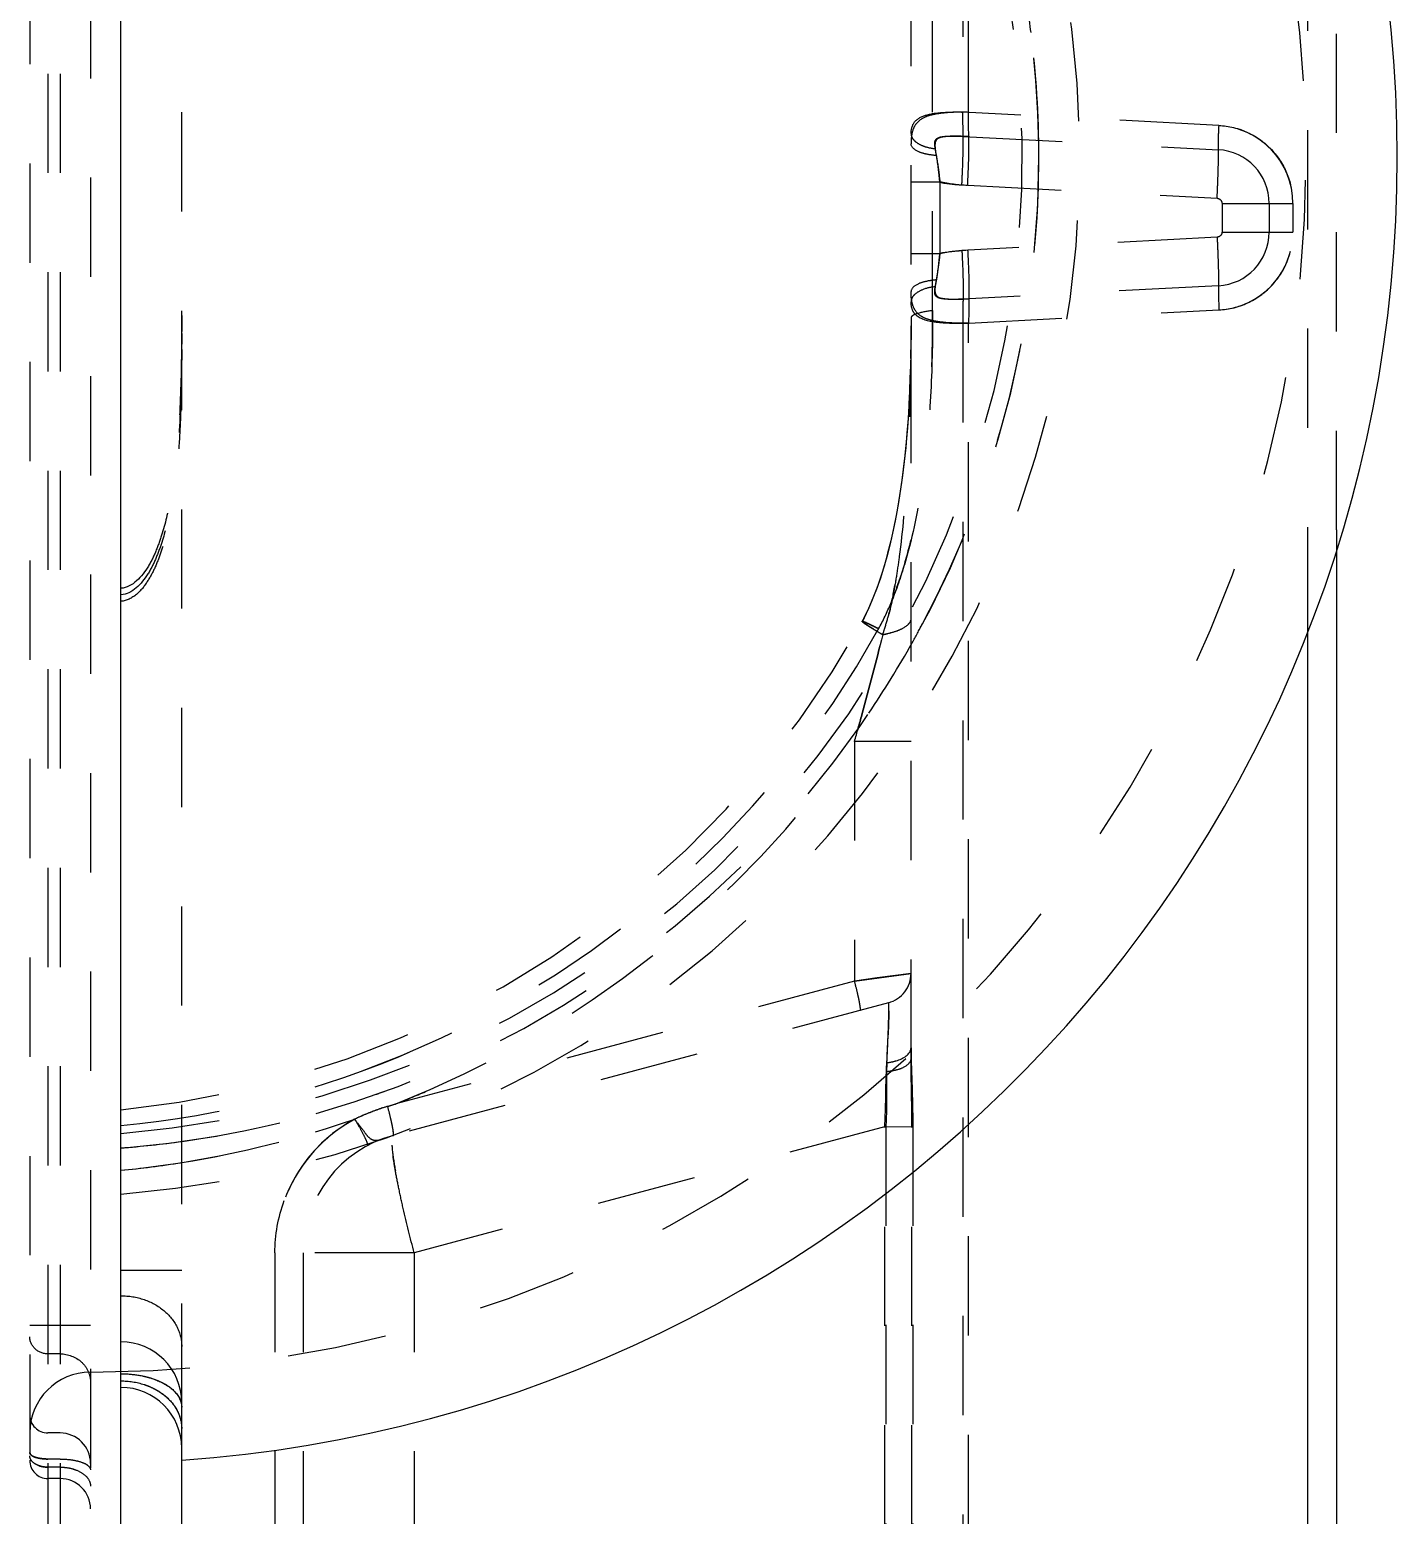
# Model space of a CAD drawing. Header units: millimetres. Extents: x -840 to 1682, y -9216 to -2117.
# Drawn here: x -117.96 to -95.46, y -2510.69 to -2486.24 of the extents above; entities that cross this region are included whole.
import ezdxf

# ---------------------------------------------------------------- set-up
doc = ezdxf.new("R2010")
doc.units = ezdxf.units.MM
doc.header["$LTSCALE"] = 16.335
doc.linetypes.add('HIDDEN', pattern=[0.2, 0.1, -0.1])
doc.layers.get('0').update_dxf_attribs({"linetype": 'CONTINUOUS'})
doc.layers.add('DEFAULT_2', color=8, linetype='HIDDEN')

msp = doc.modelspace()

# ---------------------------------------------------------------- linework, layer by layer
at = {"color": 7, "linetype": 'Continuous'}
for p, q in [((-116.463, -2601.831), (-116.463, -2419.831)), ((-96.463, -2494.47), (-96.463, -2527.192)), ((-96.937, -2525.605), (-96.937, -2496.057)), ((-115.463, -2512.831), (-115.463, -2508.832))]:
    msp.add_line(p, q, dxfattribs=at)
for centre, radius, start, end in [((-116.963, -2488.331), 21.5, 274.0006, 85.9994), ((-116.463, -2508.831), 1, 0, 90)]:
    msp.add_arc(centre, radius, start, end, dxfattribs=at)
at = {"layer": 'DEFAULT_2', "color": 8, "linetype": 'HIDDEN'}
for p, q in [((-117.963, -2419.831), (-117.963, -2601.831)), ((-116.963, -2423.331), (-116.963, -2598.331)), ((-117.663, -2424.888), (-117.663, -2596.775)), ((-117.463, -2424.888), (-117.463, -2596.775)), ((-102.611, -2461.853), (-102.611, -2487.592)), ((-102.516, -2487.597), (-102.516, -2461.848)), ((-103.463, -2503.17), (-103.463, -2462.752)), ((-115.463, -2508.832), (-115.463, -2472.17)), ((-96.937, -2496.057), (-96.937, -2480.605)), ((-96.463, -2494.47), (-96.463, -2482.192)), ((-103.108, -2490.859), (-103.108, -2485.685)), ((-98.397, -2487.813), (-102.611, -2487.592)), ((-102.606, -2487.992), (-98.407, -2488.213)), ((-102.99, -2488.748), (-103.463, -2488.748)), ((-102.99, -2488.748), (-102.99, -2489.914)), ((-102.627, -2488.791), (-98.428, -2489.011)), ((-98.347, -2489.095), (-98.347, -2489.568)), ((-98.347, -2489.095), (-97.181, -2489.095)), ((-97.569, -2489.095), (-97.569, -2489.568)), ((-97.181, -2489.095), (-97.181, -2489.568)), ((-98.347, -2489.568), (-97.181, -2489.568)), ((-98.428, -2489.652), (-102.627, -2489.872)), ((-102.99, -2489.926), (-103.463, -2489.926)), ((-98.407, -2490.45), (-102.606, -2490.67)), ((-102.611, -2491.07), (-98.397, -2490.849)), ((-103.464, -2491.109), (-103.466, -2491.392)), ((-102.611, -2491.07), (-102.611, -2530.592)), ((-102.516, -2530.597), (-102.516, -2491.065)), ((-103.465, -2491.356), (-103.47, -2491.646)), ((-103.469, -2491.601), (-103.476, -2491.897)), ((-103.475, -2491.844), (-103.486, -2492.146)), ((-103.483, -2492.085), (-103.497, -2492.392)), ((-104.266, -2495.972), (-104.269, -2495.973)), ((-104.269, -2495.973), (-104.269, -2495.973)), ((-104.394, -2497.949), (-104.394, -2501.893)), ((-103.463, -2497.949), (-104.394, -2497.949)), ((-104.394, -2501.893), (-103.463, -2501.768)), ((-103.463, -2501.768), (-104.02, -2501.843)), ((-104.394, -2501.893), (-111.939, -2503.914)), ((-104.02, -2501.843), (-104.394, -2501.893)), ((-103.834, -2502.251), (-111.981, -2504.434)), ((-103.878, -2504.287), (-111.638, -2506.366)), ((-103.896, -2504.292), (-103.435, -2504.287)), ((-103.896, -2517.371), (-103.896, -2504.292)), ((-103.878, -2504.287), (-103.878, -2517.376)), ((-103.448, -2517.371), (-103.448, -2504.292)), ((-103.435, -2504.287), (-103.435, -2517.376)), ((-113.929, -2506.366), (-113.929, -2515.297)), ((-111.638, -2506.366), (-113.929, -2506.366)), ((-113.463, -2506.366), (-113.463, -2515.297)), ((-111.638, -2506.366), (-111.638, -2515.297)), ((-115.463, -2506.655), (-116.463, -2506.655)), ((-116.963, -2507.562), (-117.963, -2507.562)), ((-117.463, -2508.029), (-117.663, -2508.029)), ((-117.463, -2509.331), (-117.663, -2509.331)), ((-117.463, -2509.76), (-117.663, -2509.76)), ((-117.463, -2509.894), (-117.663, -2509.894)), ((-117.463, -2510.081), (-117.663, -2510.081))]:
    msp.add_line(p, q, dxfattribs=at)
for points in [[(-103.494, -2492.323), (-103.512, -2492.635), (-103.53, -2492.875), (-103.551, -2493.112), (-103.576, -2493.344), (-103.604, -2493.573), (-103.635, -2493.798), (-103.67, -2494.018), (-103.709, -2494.234), (-103.751, -2494.445), (-103.798, -2494.651), (-103.848, -2494.853), (-103.902, -2495.048), (-103.961, -2495.237), (-104.023, -2495.419), (-104.09, -2495.593), (-104.162, -2495.76), (-104.237, -2495.915), (-104.269, -2495.973)], [(-103.507, -2492.559), (-103.523, -2492.791), (-103.543, -2493.021), (-103.565, -2493.247), (-103.591, -2493.47), (-103.619, -2493.688), (-103.651, -2493.903), (-103.687, -2494.113), (-103.726, -2494.32), (-103.768, -2494.522), (-103.814, -2494.719), (-103.864, -2494.911), (-103.917, -2495.098), (-103.974, -2495.279), (-104.036, -2495.453), (-104.101, -2495.62), (-104.171, -2495.78), (-104.244, -2495.928)]]:
    msp.add_lwpolyline(points, dxfattribs=at)
for centre, radius, start, end in [((-116.963, -2488.331), 20, 270, 90), ((-117.798, -2488.34), 17.111, 274.4724, 10.1223), ((-117.746, -2488.339), 16.112, 274.5666, 10.125), ((-117.77, -2488.334), 16.409, 0.0096, 10.0709), ((-117.74, -2488.332), 16.379, 7.1783, 10.0805), ((-117.754, -2488.332), 16.394, 0.0035, 7.1746), ((-194.785, -2488.8), 92.182, 0.5018, 0.75047), ((-98.464, -2489.095), 1.283, 359.9899, 87.0149), ((-117.709, -2488.342), 16.348, 274.3697, 0.0368), ((-117.736, -2488.331), 16.376, 332.0253, 360), ((-98.453, -2489.095), 0.883, 0.0035, 87.0041), ((-102.496, -2486.11), 2.684, 259.4091, 267.2109), ((-98.453, -2489.568), 0.883, 272.9958, 359.9965), ((-98.464, -2489.568), 1.283, 272.9851, 0.0101), ((-131.341, -2490.917), 28.233, 358.2354, 359.8681), ((-140.392, -2490.86), 37.284, 359.812, 0.001), ((-118.023, -2488.375), 15.713, 275.6961, 331.0809), ((-117.984, -2488.365), 15.981, 289.9887, 331.0657), ((-117.968, -2488.367), 15.967, 330.8707, 331.0477), ((-129.497, -2488.119), 26.813, 342.4751, 342.7181), ((-117.688, -2488.354), 16.322, 330.7534, 332.0178), ((-117.735, -2488.327), 16.377, 326.0019, 330.7512), ((-118.098, -2488.37), 16.72, 291.6169, 325.0499), ((-103.963, -2501.768), 0.5, 285, 0), ((-153.828, -2500.748), 50.029, 356.9816, 357.6735), ((-117.965, -2488.402), 15.94, 275.4066, 293.4214), ((-117.706, -2488.322), 16.366, 277.9128, 289.4269), ((-117.694, -2488.376), 16.311, 289.4484, 289.9436), ((-118.086, -2488.395), 16.693, 291.6071, 293.4191), ((-110.885, -2507.835), 4.057, 107.0436, 111.7746), ((-110.88, -2507.851), 4.074, 107.0404, 109.8964), ((-126.897, -2455.569), 50.607, 287.0329, 287.1928), ((-118.097, -2488.336), 16.752, 275.5965, 289.1059), ((-118.077, -2488.423), 16.663, 279.0306, 289.1137), ((-111.43, -2506.366), 2.499, 118.2868, 180), ((-111.417, -2506.374), 2.514, 121.1468, 159.7785), ((-111.427, -2506.352), 2.49, 118.6666, 121.2217), ((-110.875, -2507.86), 4.084, 111.7671, 115.2476), ((-110.984, -2507.591), 3.794, 112.7301, 115.4212), ((-110.912, -2507.761), 3.978, 109.9007, 112.7435), ((-111.463, -2506.366), 2, 105, 180), ((-117.692, -2488.415), 16.272, 274.329, 277.9073), ((-118.081, -2488.407), 16.68, 275.5663, 279.0349), ((-116.963, -2509.331), 1, 90, 180), ((-116.463, -2509.581), 1, 0, 90), ((-117.663, -2509.031), 0.3, 180, 270), ((-117.463, -2509.831), 0.5, 0, 90), ((-117.663, -2509.781), 0.3, 180, 270), ((-117.463, -2510.581), 0.5, 0, 90)]:
    msp.add_arc(centre, radius, start, end, dxfattribs=at)
for points, knots in [([(-102.516, -2487.597), (-102.649, -2487.593), (-102.841, -2487.596), (-103.081, -2487.627), (-103.228, -2487.668), (-103.346, -2487.738), (-103.424, -2487.843), (-103.459, -2487.974), (-103.463, -2488.067), (-103.463, -2488.117)], [0, 0, 0, 0, 0.317628, 0.457229, 0.577657, 0.680848, 0.777403, 0.881536, 1, 1, 1, 1]), ([(-103.212, -2487.642), (-103.123, -2487.616), (-102.921, -2487.592), (-102.72, -2487.589), (-102.611, -2487.592)], [0, 0, 0, 0, 0.4573, 1, 1, 1, 1]), ([(-102.511, -2487.997), (-102.513, -2487.971), (-102.519, -2487.838), (-102.518, -2487.704), (-102.516, -2487.597)], [0, 0, 0, 0, 0.19938, 1, 1, 1, 1]), ([(-103.463, -2487.947), (-103.463, -2487.88), (-103.427, -2487.726), (-103.283, -2487.663), (-103.212, -2487.642)], [0, 0, 0, 0, 0.474315, 1, 1, 1, 1]), ([(-98.407, -2488.213), (-98.407, -2488.186), (-98.407, -2488.053), (-98.402, -2487.92), (-98.396, -2487.813)], [0, 0, 0, 0, 0.199004, 1, 1, 1, 1]), ([(-98.407, -2488.213), (-98.407, -2488.186), (-98.407, -2488.053), (-98.402, -2487.92), (-98.396, -2487.813)], [0, 0, 0, 0, 0.198155, 1, 1, 1, 1]), ([(-98.397, -2487.813), (-98.236, -2487.822), (-97.914, -2487.9), (-97.511, -2488.19), (-97.243, -2488.607), (-97.182, -2488.933), (-97.181, -2489.095)], [0, 0, 0, 0, 0.249812, 0.499774, 0.749868, 1, 1, 1, 1]), ([(-103.463, -2487.947), (-103.463, -2487.957), (-103.459, -2487.999), (-103.434, -2488.036), (-103.412, -2488.059)], [0, 0, 0, 0, 0.238889, 1, 1, 1, 1]), ([(-103.049, -2488.307), (-103.106, -2488.304), (-103.209, -2488.289), (-103.354, -2488.247), (-103.463, -2488.174), (-103.463, -2488.117)], [0, 0, 0, 0, 0.359793, 0.641028, 1, 1, 1, 1]), ([(-103.412, -2488.059), (-103.403, -2488.068), (-103.361, -2488.106), (-103.309, -2488.132), (-103.269, -2488.148)], [0, 0, 0, 0, 0.227542, 1, 1, 1, 1]), ([(-103.063, -2488.196), (-103.068, -2488.172), (-103.076, -2488.126), (-103.071, -2488.053), (-103.011, -2488.007), (-102.939, -2487.995), (-102.86, -2487.988), (-102.748, -2487.986), (-102.663, -2487.989), (-102.606, -2487.992)], [0, 0, 0, 0, 0.120433, 0.229457, 0.33548, 0.456639, 0.58672, 0.721839, 1, 1, 1, 1]), ([(-102.511, -2487.997), (-102.548, -2487.995), (-102.622, -2487.992), (-102.732, -2487.989), (-102.838, -2487.992), (-102.924, -2487.998), (-102.988, -2488.012), (-103.03, -2488.031), (-103.06, -2488.066), (-103.073, -2488.127), (-103.066, -2488.208), (-103.056, -2488.274), (-103.049, -2488.307)], [0, 0, 0, 0, 0.137615, 0.273249, 0.405231, 0.531614, 0.591315, 0.647424, 0.699591, 0.754604, 0.873323, 1, 1, 1, 1]), ([(-102.627, -2488.791), (-102.623, -2488.715), (-102.611, -2488.45), (-102.603, -2488.183), (-102.606, -2487.992)], [0, 0, 0, 0, 0.283684, 1, 1, 1, 1]), ([(-102.532, -2488.796), (-102.528, -2488.72), (-102.516, -2488.454), (-102.508, -2488.188), (-102.511, -2487.997)], [0, 0, 0, 0, 0.283684, 1, 1, 1, 1]), ([(-103.269, -2488.148), (-103.254, -2488.154), (-103.187, -2488.177), (-103.117, -2488.19), (-103.063, -2488.196)], [0, 0, 0, 0, 0.227752, 1, 1, 1, 1]), ([(-102.99, -2488.748), (-102.994, -2488.7), (-103.013, -2488.515), (-103.037, -2488.331), (-103.063, -2488.196)], [0, 0, 0, 0, 0.260182, 1, 1, 1, 1]), ([(-103.049, -2488.307), (-103.043, -2488.342), (-103.017, -2488.484), (-103, -2488.627), (-102.99, -2488.736)], [0, 0, 0, 0, 0.24273, 1, 1, 1, 1]), ([(-98.428, -2489.011), (-98.424, -2488.935), (-98.412, -2488.669), (-98.403, -2488.402), (-98.407, -2488.213)], [0, 0, 0, 0, 0.287191, 1, 1, 1, 1]), ([(-98.428, -2489.011), (-98.424, -2488.936), (-98.412, -2488.67), (-98.403, -2488.403), (-98.407, -2488.213)], [0, 0, 0, 0, 0.283709, 1, 1, 1, 1]), ([(-98.428, -2489.011), (-98.407, -2489.012), (-98.366, -2489.032), (-98.347, -2489.074), (-98.347, -2489.095)], [0, 0, 0, 0, 0.50597, 1, 1, 1, 1]), ([(-98.347, -2489.568), (-98.347, -2489.588), (-98.366, -2489.63), (-98.407, -2489.651), (-98.428, -2489.652)], [0, 0, 0, 0, 0.494035, 1, 1, 1, 1]), ([(-98.397, -2490.849), (-98.236, -2490.84), (-97.914, -2490.762), (-97.511, -2490.473), (-97.243, -2490.056), (-97.182, -2489.729), (-97.181, -2489.568)], [0, 0, 0, 0, 0.249812, 0.499774, 0.749868, 1, 1, 1, 1]), ([(-98.428, -2489.652), (-98.424, -2489.727), (-98.412, -2489.993), (-98.403, -2490.259), (-98.407, -2490.45)], [0, 0, 0, 0, 0.28371, 1, 1, 1, 1]), ([(-98.428, -2489.652), (-98.424, -2489.728), (-98.412, -2489.994), (-98.403, -2490.26), (-98.407, -2490.45)], [0, 0, 0, 0, 0.28719, 1, 1, 1, 1]), ([(-103.063, -2490.467), (-103.055, -2490.424), (-103.02, -2490.241), (-103.002, -2490.056), (-102.99, -2489.914)], [0, 0, 0, 0, 0.236552, 1, 1, 1, 1]), ([(-102.99, -2489.926), (-102.993, -2489.963), (-103.009, -2490.107), (-103.03, -2490.25), (-103.049, -2490.355)], [0, 0, 0, 0, 0.255411, 1, 1, 1, 1]), ([(-102.627, -2489.872), (-102.623, -2489.947), (-102.611, -2490.213), (-102.603, -2490.479), (-102.606, -2490.67)], [0, 0, 0, 0, 0.283689, 1, 1, 1, 1]), ([(-102.532, -2489.867), (-102.528, -2489.942), (-102.516, -2490.208), (-102.508, -2490.475), (-102.511, -2490.665)], [0, 0, 0, 0, 0.283684, 1, 1, 1, 1]), ([(-103.049, -2490.355), (-103.103, -2490.359), (-103.207, -2490.375), (-103.352, -2490.414), (-103.463, -2490.489), (-103.463, -2490.546)], [0, 0, 0, 0, 0.342454, 0.646561, 1, 1, 1, 1]), ([(-102.516, -2491.065), (-102.649, -2491.069), (-102.841, -2491.067), (-103.081, -2491.035), (-103.229, -2490.994), (-103.347, -2490.925), (-103.424, -2490.82), (-103.459, -2490.689), (-103.463, -2490.595), (-103.463, -2490.546)], [0, 0, 0, 0, 0.317892, 0.457441, 0.577906, 0.68094, 0.777467, 0.881354, 1, 1, 1, 1]), ([(-103.063, -2490.467), (-103.136, -2490.474), (-103.261, -2490.501), (-103.375, -2490.565), (-103.412, -2490.604)], [0, 0, 0, 0, 0.577291, 1, 1, 1, 1]), ([(-102.606, -2490.67), (-102.663, -2490.674), (-102.748, -2490.677), (-102.86, -2490.675), (-102.939, -2490.668), (-103.011, -2490.656), (-103.072, -2490.611), (-103.076, -2490.537), (-103.07, -2490.491), (-103.063, -2490.467)], [0, 0, 0, 0, 0.277982, 0.412908, 0.542881, 0.664003, 0.77004, 0.87966, 1, 1, 1, 1]), ([(-103.049, -2490.355), (-103.056, -2490.389), (-103.066, -2490.454), (-103.075, -2490.536), (-103.059, -2490.596), (-103.02, -2490.645), (-102.937, -2490.662), (-102.838, -2490.671), (-102.732, -2490.673), (-102.622, -2490.671), (-102.548, -2490.667), (-102.511, -2490.665)], [0, 0, 0, 0, 0.126731, 0.245689, 0.30054, 0.353182, 0.468168, 0.594435, 0.726595, 0.862281, 1, 1, 1, 1]), ([(-98.407, -2490.45), (-98.407, -2490.476), (-98.407, -2490.61), (-98.402, -2490.743), (-98.396, -2490.849)], [0, 0, 0, 0, 0.198159, 1, 1, 1, 1]), ([(-98.407, -2490.45), (-98.407, -2490.477), (-98.407, -2490.61), (-98.402, -2490.743), (-98.396, -2490.849)], [0, 0, 0, 0, 0.199002, 1, 1, 1, 1]), ([(-103.412, -2490.604), (-103.42, -2490.612), (-103.447, -2490.643), (-103.463, -2490.685), (-103.463, -2490.716)], [0, 0, 0, 0, 0.269695, 1, 1, 1, 1]), ([(-103.407, -2490.905), (-103.417, -2490.892), (-103.453, -2490.835), (-103.463, -2490.766), (-103.463, -2490.716)], [0, 0, 0, 0, 0.239824, 1, 1, 1, 1]), ([(-102.606, -2490.67), (-102.608, -2490.697), (-102.614, -2490.83), (-102.613, -2490.963), (-102.611, -2491.07)], [0, 0, 0, 0, 0.199377, 1, 1, 1, 1]), ([(-102.511, -2490.665), (-102.512, -2490.692), (-102.514, -2490.825), (-102.515, -2490.958), (-102.516, -2491.065)], [0, 0, 0, 0, 0.198999, 1, 1, 1, 1]), ([(-115.463, -2490.942), (-115.463, -2491.346), (-115.471, -2492.151), (-115.527, -2493.154), (-115.637, -2493.944), (-115.745, -2494.427), (-115.877, -2494.803), (-116.038, -2495.147), (-116.27, -2495.416), (-116.463, -2495.43)], [0, 0, 0, 0, 0.253969, 0.505497, 0.630259, 0.754379, 0.816329, 0.878326, 1, 1, 1, 1]), ([(-103.108, -2490.859), (-103.108, -2491.303), (-103.123, -2492.189), (-103.235, -2493.516), (-103.437, -2494.614), (-103.704, -2495.475), (-103.885, -2495.895), (-103.997, -2496.096)], [0, 0, 0, 0, 0.248214, 0.495879, 0.744874, 0.871116, 1, 1, 1, 1]), ([(-103.463, -2490.977), (-103.463, -2491.415), (-103.47, -2492.29), (-103.523, -2493.602), (-103.61, -2494.584), (-103.704, -2495.234), (-103.758, -2495.558), (-103.83, -2495.879), (-103.895, -2496.088), (-103.928, -2496.192)], [0, 0, 0, 0, 0.249945, 0.499804, 0.749789, 0.812347, 0.874937, 0.937514, 1, 1, 1, 1]), ([(-103.108, -2490.859), (-103.193, -2490.871), (-103.309, -2490.89), (-103.425, -2490.93), (-103.463, -2490.962), (-103.463, -2490.977)], [0, 0, 0, 0, 0.671064, 0.884602, 1, 1, 1, 1]), ([(-102.611, -2491.07), (-102.697, -2491.073), (-102.864, -2491.071), (-103.133, -2491.049), (-103.339, -2490.993), (-103.407, -2490.905)], [0, 0, 0, 0, 0.314534, 0.597416, 1, 1, 1, 1]), ([(-115.463, -2491.236), (-115.463, -2491.625), (-115.472, -2492.399), (-115.532, -2493.363), (-115.645, -2494.121), (-115.754, -2494.585), (-115.886, -2494.944), (-116.047, -2495.274), (-116.277, -2495.525), (-116.463, -2495.538)], [0, 0, 0, 0, 0.253843, 0.505201, 0.629895, 0.753983, 0.815944, 0.877983, 1, 1, 1, 1]), ([(-115.463, -2491.502), (-115.463, -2491.878), (-115.47, -2492.44), (-115.511, -2493.186), (-115.565, -2493.74), (-115.651, -2494.287), (-115.763, -2494.734), (-115.893, -2495.078), (-116.022, -2495.324), (-116.193, -2495.544), (-116.37, -2495.638), (-116.463, -2495.644)], [0, 0, 0, 0, 0.252911, 0.378471, 0.503369, 0.627606, 0.751274, 0.813051, 0.874937, 0.937224, 1, 1, 1, 1]), ([(-103.928, -2496.192), (-103.863, -2496.179), (-103.744, -2496.149), (-103.58, -2496.086), (-103.464, -2495.995), (-103.463, -2495.93)], [0, 0, 0, 0, 0.360297, 0.650205, 1, 1, 1, 1]), ([(-103.928, -2496.193), (-103.863, -2496.18), (-103.744, -2496.15), (-103.579, -2496.087), (-103.463, -2495.995), (-103.463, -2495.93)], [0, 0, 0, 0, 0.3594, 0.64877, 1, 1, 1, 1]), ([(-104.269, -2495.973), (-104.27, -2495.976), (-104.26, -2495.984), (-104.246, -2495.996), (-104.217, -2496.016), (-104.179, -2496.041), (-104.13, -2496.072), (-104.045, -2496.124), (-103.977, -2496.164), (-103.928, -2496.193)], [0, 0, 0, 0, 0.019703, 0.070674, 0.153686, 0.267835, 0.411694, 0.583617, 1, 1, 1, 1]), ([(-103.928, -2496.193), (-103.977, -2496.164), (-104.045, -2496.124), (-104.13, -2496.072), (-104.179, -2496.041), (-104.217, -2496.016), (-104.246, -2495.996), (-104.26, -2495.984), (-104.27, -2495.976), (-104.269, -2495.973)], [0, 0, 0, 0, 0.416474, 0.588419, 0.732286, 0.846427, 0.929415, 0.980345, 1, 1, 1, 1]), ([(-104.266, -2495.972), (-104.257, -2495.972), (-104.229, -2495.985), (-104.174, -2496.008), (-104.094, -2496.048), (-104.032, -2496.078), (-103.997, -2496.096)], [0, 0, 0, 0, 0.095585, 0.298644, 0.603591, 1, 1, 1, 1]), ([(-103.997, -2496.096), (-104.032, -2496.078), (-104.094, -2496.048), (-104.174, -2496.008), (-104.229, -2495.985), (-104.257, -2495.972), (-104.266, -2495.972)], [0, 0, 0, 0, 0.396409, 0.701356, 0.904415, 1, 1, 1, 1]), ([(-104.394, -2497.949), (-104.353, -2497.804), (-104.191, -2497.22), (-104.038, -2496.635), (-103.929, -2496.193)], [0, 0, 0, 0, 0.248298, 1, 1, 1, 1]), ([(-103.929, -2496.193), (-104.038, -2496.635), (-104.191, -2497.22), (-104.353, -2497.804), (-104.394, -2497.949)], [0, 0, 0, 0, 0.751724, 1, 1, 1, 1]), ([(-104.299, -2502.376), (-104.295, -2502.375), (-104.295, -2502.355), (-104.297, -2502.329), (-104.304, -2502.283), (-104.314, -2502.228), (-104.328, -2502.159), (-104.354, -2502.046), (-104.377, -2501.956), (-104.394, -2501.893)], [0, 0, 0, 0, 0.025436, 0.087599, 0.181061, 0.296357, 0.434674, 0.602365, 1, 1, 1, 1]), ([(-103.861, -2503.236), (-103.857, -2503.165), (-103.85, -2503.029), (-103.842, -2502.836), (-103.835, -2502.666), (-103.831, -2502.523), (-103.828, -2502.41), (-103.828, -2502.334), (-103.828, -2502.291), (-103.83, -2502.269), (-103.831, -2502.259), (-103.833, -2502.251), (-103.834, -2502.251)], [0, 0, 0, 0, 0.217364, 0.414376, 0.587559, 0.733439, 0.848931, 0.93249, 0.961943, 0.983004, 0.995588, 1, 1, 1, 1]), ([(-103.828, -2502.386), (-103.828, -2502.411), (-103.831, -2502.542), (-103.836, -2502.673), (-103.84, -2502.779)], [0, 0, 0, 0, 0.192, 1, 1, 1, 1]), ([(-103.861, -2503.236), (-103.809, -2503.231), (-103.66, -2503.205), (-103.463, -2503.099), (-103.463, -2502.991)], [0, 0, 0, 0, 0.325454, 1, 1, 1, 1]), ([(-103.463, -2502.991), (-103.463, -2503.201), (-103.445, -2503.632), (-103.435, -2504.064), (-103.435, -2504.287)], [0, 0, 0, 0, 0.485677, 1, 1, 1, 1]), ([(-103.861, -2503.236), (-103.869, -2503.405), (-103.861, -2503.755), (-103.867, -2504.106), (-103.878, -2504.287)], [0, 0, 0, 0, 0.482507, 1, 1, 1, 1]), ([(-103.868, -2503.382), (-103.815, -2503.378), (-103.715, -2503.36), (-103.568, -2503.315), (-103.463, -2503.23), (-103.463, -2503.17)], [0, 0, 0, 0, 0.329849, 0.627877, 1, 1, 1, 1]), ([(-103.448, -2504.292), (-103.448, -2504.196), (-103.452, -2503.822), (-103.463, -2503.448), (-103.463, -2503.17)], [0, 0, 0, 0, 0.256111, 1, 1, 1, 1]), ([(-103.896, -2504.292), (-103.887, -2504.137), (-103.877, -2503.833), (-103.876, -2503.53), (-103.868, -2503.382)], [0, 0, 0, 0, 0.512282, 1, 1, 1, 1]), ([(-111.982, -2504.434), (-111.979, -2504.435), (-111.975, -2504.415), (-111.979, -2504.393), (-111.984, -2504.346), (-111.999, -2504.265), (-112.028, -2504.132), (-112.057, -2504.02), (-112.074, -2503.956)], [0, 0, 0, 0, 0.021583, 0.080551, 0.172638, 0.28819, 0.596032, 1, 1, 1, 1]), ([(-112.013, -2504.203), (-112.017, -2504.185), (-112.036, -2504.102), (-112.057, -2504.02), (-112.074, -2503.956)], [0, 0, 0, 0, 0.223069, 1, 1, 1, 1]), ([(-112.623, -2504.169), (-112.59, -2504.208), (-112.526, -2504.281), (-112.449, -2504.389), (-112.382, -2504.48), (-112.319, -2504.51), (-112.291, -2504.514)], [0, 0, 0, 0, 0.313982, 0.596009, 0.820973, 1, 1, 1, 1]), ([(-112.613, -2504.165), (-112.583, -2504.218), (-112.528, -2504.319), (-112.458, -2504.45), (-112.417, -2504.539), (-112.404, -2504.586), (-112.409, -2504.603), (-112.413, -2504.606)], [0, 0, 0, 0, 0.378253, 0.697407, 0.909825, 0.968674, 1, 1, 1, 1]), ([(-111.981, -2504.434), (-111.979, -2504.434), (-111.977, -2504.425), (-111.977, -2504.403), (-111.982, -2504.356), (-111.995, -2504.287), (-112.006, -2504.233), (-112.013, -2504.203)], [0, 0, 0, 0, 0.027659, 0.087821, 0.302107, 0.608597, 1, 1, 1, 1]), ([(-112.291, -2504.514), (-112.28, -2504.515), (-112.235, -2504.516), (-112.191, -2504.503), (-112.158, -2504.491)], [0, 0, 0, 0, 0.230131, 1, 1, 1, 1]), ([(-111.638, -2506.366), (-111.702, -2506.124), (-111.79, -2505.771), (-111.889, -2505.32), (-111.946, -2505.033), (-111.984, -2504.795), (-112.005, -2504.617), (-112.008, -2504.505), (-111.998, -2504.451), (-111.987, -2504.436), (-111.981, -2504.434)], [0, 0, 0, 0, 0.380002, 0.551139, 0.700913, 0.823972, 0.916106, 0.974174, 0.990521, 1, 1, 1, 1]), ([(-112.004, -2504.593), (-112.003, -2504.621), (-111.99, -2504.762), (-111.967, -2504.903), (-111.947, -2505.015)], [0, 0, 0, 0, 0.195054, 1, 1, 1, 1]), ([(-116.463, -2507.073), (-116.334, -2507.073), (-116.079, -2507.114), (-115.748, -2507.294), (-115.519, -2507.571), (-115.463, -2507.799), (-115.463, -2507.908)], [0, 0, 0, 0, 0.270337, 0.529238, 0.771047, 1, 1, 1, 1]), ([(-117.663, -2508.029), (-117.739, -2508.029), (-117.894, -2507.974), (-117.963, -2507.821), (-117.963, -2507.749)], [0, 0, 0, 0, 0.511817, 1, 1, 1, 1]), ([(-117.463, -2508.029), (-117.337, -2508.029), (-117.138, -2508.103), (-116.991, -2508.311), (-116.963, -2508.435), (-116.963, -2508.496)], [0, 0, 0, 0, 0.506792, 0.756013, 1, 1, 1, 1]), ([(-116.463, -2508.356), (-116.335, -2508.356), (-116.09, -2508.381), (-115.769, -2508.493), (-115.534, -2508.664), (-115.463, -2508.832), (-115.463, -2508.906)], [0, 0, 0, 0, 0.311667, 0.591493, 0.818798, 1, 1, 1, 1]), ([(-116.463, -2508.356), (-116.431, -2508.356), (-116.302, -2508.36), (-116.174, -2508.377), (-116.081, -2508.398)], [0, 0, 0, 0, 0.253409, 1, 1, 1, 1]), ([(-116.081, -2508.398), (-116.051, -2508.405), (-115.939, -2508.434), (-115.831, -2508.477), (-115.756, -2508.517)], [0, 0, 0, 0, 0.264986, 1, 1, 1, 1]), ([(-116.463, -2508.474), (-116.334, -2508.474), (-116.081, -2508.512), (-115.752, -2508.68), (-115.521, -2508.939), (-115.463, -2509.156), (-115.463, -2509.26)], [0, 0, 0, 0, 0.276956, 0.538957, 0.778219, 1, 1, 1, 1]), ([(-116.081, -2508.534), (-116.051, -2508.544), (-115.936, -2508.586), (-115.828, -2508.648), (-115.756, -2508.704)], [0, 0, 0, 0, 0.257789, 1, 1, 1, 1]), ([(-115.756, -2508.517), (-115.719, -2508.538), (-115.597, -2508.615), (-115.494, -2508.739), (-115.471, -2508.839)], [0, 0, 0, 0, 0.291896, 1, 1, 1, 1]), ([(-115.756, -2508.704), (-115.733, -2508.722), (-115.649, -2508.795), (-115.578, -2508.886), (-115.54, -2508.959)], [0, 0, 0, 0, 0.259419, 1, 1, 1, 1]), ([(-115.54, -2508.959), (-115.527, -2508.983), (-115.484, -2509.077), (-115.463, -2509.183), (-115.463, -2509.26)], [0, 0, 0, 0, 0.256237, 1, 1, 1, 1]), ([(-117.963, -2509.643), (-117.963, -2509.668), (-117.917, -2509.725), (-117.855, -2509.737), (-117.817, -2509.745)], [0, 0, 0, 0, 0.391997, 1, 1, 1, 1]), ([(-117.663, -2509.76), (-117.702, -2509.76), (-117.774, -2509.755), (-117.868, -2509.734), (-117.936, -2509.705), (-117.963, -2509.668), (-117.963, -2509.653)], [0, 0, 0, 0, 0.342204, 0.64058, 0.860174, 1, 1, 1, 1]), ([(-117.663, -2509.894), (-117.702, -2509.894), (-117.776, -2509.885), (-117.873, -2509.847), (-117.944, -2509.787), (-117.963, -2509.731), (-117.963, -2509.706)], [0, 0, 0, 0, 0.29965, 0.573546, 0.804719, 1, 1, 1, 1]), ([(-117.817, -2509.745), (-117.805, -2509.747), (-117.755, -2509.756), (-117.703, -2509.76), (-117.663, -2509.76)], [0, 0, 0, 0, 0.236932, 1, 1, 1, 1]), ([(-117.817, -2509.867), (-117.806, -2509.872), (-117.756, -2509.887), (-117.703, -2509.894), (-117.663, -2509.894)], [0, 0, 0, 0, 0.241875, 1, 1, 1, 1]), ([(-117.463, -2509.76), (-117.4, -2509.76), (-117.28, -2509.767), (-117.122, -2509.804), (-117.009, -2509.851), (-116.963, -2509.912), (-116.963, -2509.938)], [0, 0, 0, 0, 0.342326, 0.64081, 0.860292, 1, 1, 1, 1]), ([(-117.463, -2509.894), (-117.399, -2509.894), (-117.276, -2509.909), (-117.113, -2509.972), (-116.996, -2510.073), (-116.963, -2510.165), (-116.963, -2510.206)], [0, 0, 0, 0, 0.299764, 0.573772, 0.804836, 1, 1, 1, 1]), ([(-117.463, -2509.894), (-117.442, -2509.894), (-117.357, -2509.897), (-117.273, -2509.914), (-117.213, -2509.936)], [0, 0, 0, 0, 0.255191, 1, 1, 1, 1]), ([(-117.03, -2510.05), (-117.02, -2510.062), (-116.984, -2510.106), (-116.963, -2510.165), (-116.963, -2510.206)], [0, 0, 0, 0, 0.271677, 1, 1, 1, 1])]:
    msp.add_open_spline(points, degree=3, knots=knots, dxfattribs=at)
for points in [[(-102.99, -2488.736), (-102.839, -2488.769), (-102.686, -2488.788), (-102.532, -2488.796)], [(-102.532, -2489.867), (-102.686, -2489.875), (-102.839, -2489.893), (-102.99, -2489.926)], [(-102.99, -2489.914), (-102.87, -2489.892), (-102.749, -2489.878), (-102.627, -2489.872)], [(-103.623, -2495.202), (-103.562, -2495.014), (-103.509, -2494.823), (-103.462, -2494.631)], [(-103.797, -2495.68), (-103.732, -2495.523), (-103.675, -2495.363), (-103.623, -2495.202)], [(-103.822, -2495.835), (-103.784, -2495.686), (-103.755, -2495.535), (-103.73, -2495.383)], [(-103.996, -2496.096), (-103.922, -2495.962), (-103.856, -2495.822), (-103.797, -2495.68)], [(-103.895, -2496.085), (-103.869, -2496.002), (-103.844, -2495.919), (-103.822, -2495.835)], [(-113.929, -2506.366), (-113.93, -2506.075), (-113.876, -2505.779), (-113.776, -2505.506)], [(-116.463, -2508.474), (-116.334, -2508.474), (-116.204, -2508.494), (-116.081, -2508.534)], [(-115.471, -2508.839), (-115.466, -2508.861), (-115.463, -2508.884), (-115.463, -2508.906)], [(-117.03, -2509.849), (-117.021, -2509.855), (-117.012, -2509.861), (-117.004, -2509.868)]]:
    msp.add_open_spline(points, degree=3, dxfattribs=at)

doc.saveas('drawing.dxf')
